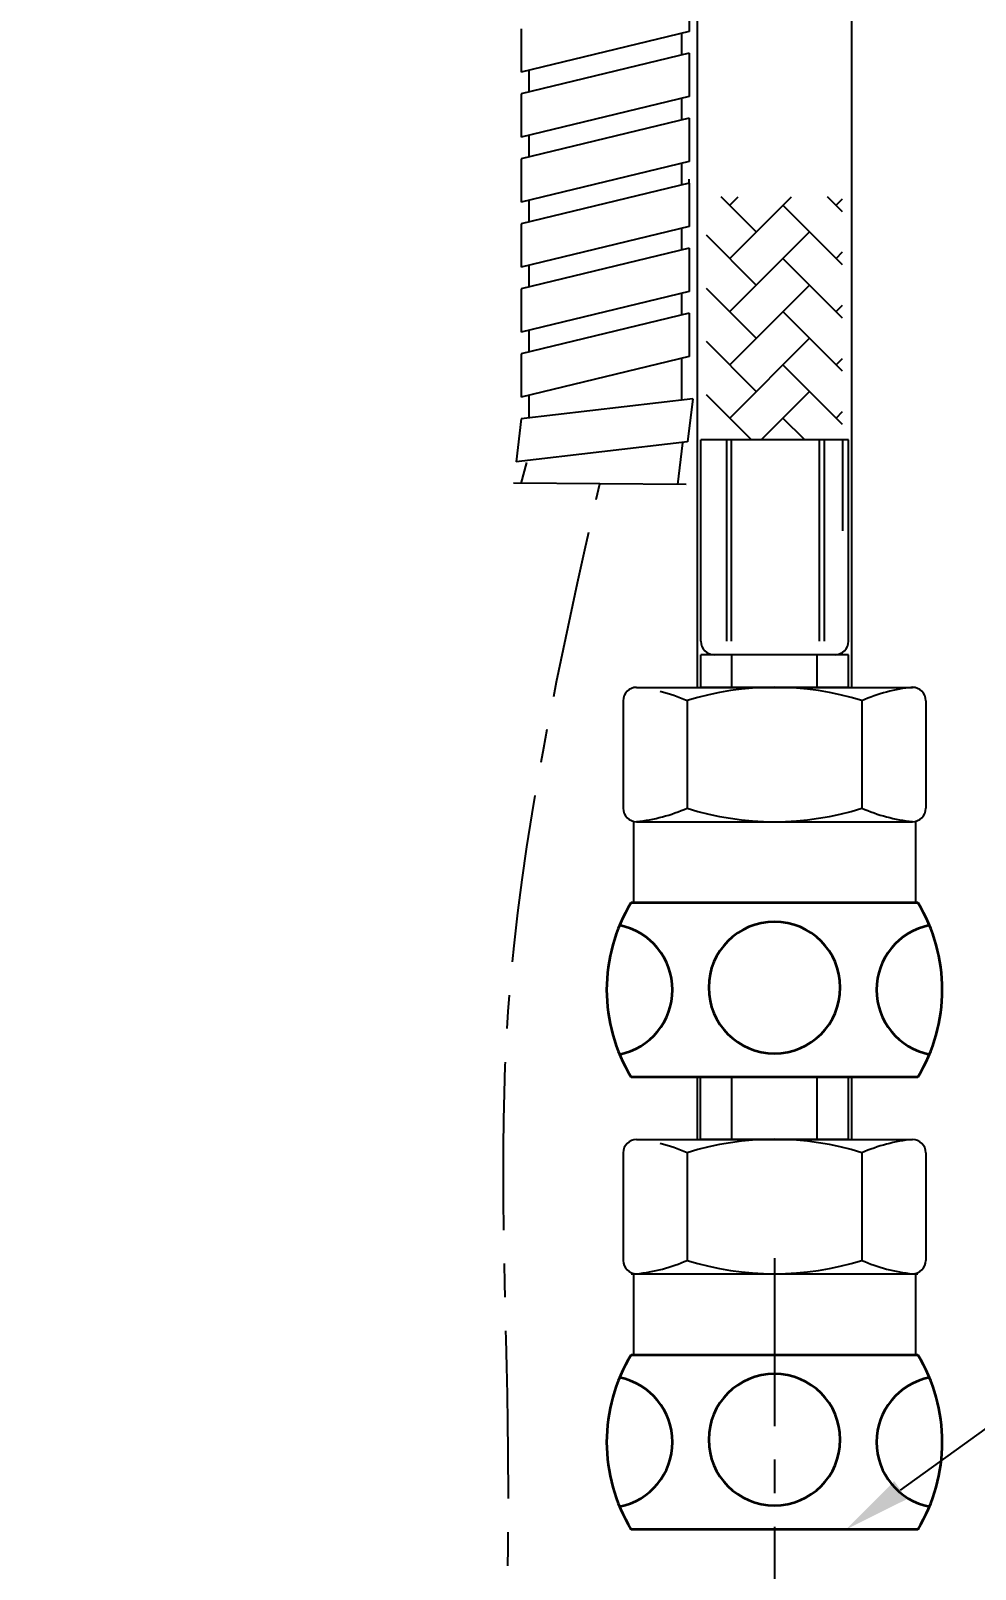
# Model space of a CAD drawing. Extents: x 1350 to 2592, y -2 to 907.
# Drawn here: x 2059.6 to 2130, y 162.6 to 277.2 of the extents above; entities that cross this region are included whole.
import ezdxf
from ezdxf import colors
from ezdxf.entities.mleader import LeaderData, LeaderLine
from ezdxf.math import Vec2, Vec3

# ---------------------------------------------------------------- set-up
doc = ezdxf.new("R2010")
doc.units = 0
doc.header["$LTSCALE"] = 10
doc.header["$MEASUREMENT"] = 0
doc.linetypes.add('CENTER', pattern=[2, 1.25, -0.25, 0.25, -0.25])
doc.layers.get('0').update_dxf_attribs({"linetype": 'CONTINUOUS'})
doc.layers.add('1', color=7, linetype='CONTINUOUS')
doc.layers.add('DWG', color=7, linetype='CONTINUOUS')
doc.styles.get("Standard").update_dxf_attribs({"font": ''})
doc.styles.get('Standard').set_extended_font_data('나눔고딕')

msp = doc.modelspace()

# ---------------------------------------------------------------- hatches: boundary and pattern name
h = msp.add_hatch()
h.set_pattern_fill('AR-HBONE', color=256, scale=0.7, style=0)
h.set_pattern_definition([(45, (591.1324, -175.3575), (3e-16, 3.959798), [8.4, -2.8]), (135, (593.1123, -173.3776), (3e-16, 3.959798), [8.4, -2.8])])
h.paths.add_polyline_path([(2120.1, 264.81), (2109.97, 264.81), (2109.97, 246.72), (2120.1, 246.72)])

# ---------------------------------------------------------------- linework, layer by layer
for p, q in [((2108.67, 280.35), (2108.67, 277.13)), ((2096.17, 277.32), (2096.17, 274.09)), ((2108.67, 277.13), (2096.17, 274.09)), ((2108.11, 276.99), (2108.11, 275.38)), ((2108.67, 275.51), (2096.17, 272.48)), ((2108.67, 275.51), (2108.67, 272.29)), ((2096.73, 274.23), (2096.73, 272.61)), ((2096.17, 272.48), (2096.17, 269.25)), ((2108.67, 272.29), (2096.17, 269.25)), ((2108.11, 272.15), (2108.11, 270.54)), ((2108.67, 270.67), (2096.17, 267.64)), ((2108.67, 270.67), (2108.67, 267.45)), ((2096.73, 269.39), (2096.73, 267.77)), ((2096.17, 267.64), (2096.17, 264.41)), ((2108.67, 267.45), (2096.17, 264.41)), ((2108.11, 267.31), (2108.11, 265.7)), ((2108.67, 265.83), (2096.17, 262.8)), ((2108.67, 265.83), (2108.67, 266.13)), ((2108.67, 265.83), (2108.67, 262.61)), ((2096.73, 264.55), (2096.73, 262.93)), ((2096.17, 262.8), (2096.17, 259.57)), ((2108.67, 262.61), (2096.17, 259.57)), ((2108.11, 262.47), (2108.11, 260.86)), ((2108.67, 260.99), (2096.17, 257.96)), ((2108.67, 260.99), (2108.67, 257.77)), ((2096.73, 259.71), (2096.73, 258.09)), ((2096.17, 257.96), (2096.17, 254.73)), ((2108.67, 257.77), (2096.17, 254.73)), ((2108.11, 257.63), (2108.11, 256.02)), ((2108.67, 256.15), (2096.17, 253.12)), ((2108.67, 256.15), (2108.67, 252.93)), ((2096.73, 254.87), (2096.73, 253.26)), ((2096.17, 253.12), (2096.17, 249.89)), ((2108.67, 252.93), (2096.17, 249.89)), ((2108.11, 252.79), (2108.11, 249.67)), ((2108.95, 249.77), (2096.16, 248.28)), ((2096.73, 250.03), (2096.73, 248.42)), ((2108.95, 249.77), (2108.55, 246.57)), ((2096.17, 248.28), (2095.78, 245.08)), ((2108.55, 246.57), (2095.78, 245.08)), ((2108.18, 246.49), (2107.8, 243.4)), ((2109.54, 231.72), (2109.54, 246.72)), ((2120.54, 246.72), (2109.54, 246.72)), ((2111.47, 231.72), (2111.47, 246.72)), ((2111.84, 231.72), (2111.84, 246.72)), ((2118.38, 231.72), (2118.38, 246.72)), ((2118.75, 231.72), (2118.75, 246.72)), ((2120.1, 246.72), (2120.1, 239.94)), ((2120.54, 231.72), (2120.54, 246.72)), ((2096.55, 245.04), (2096.15, 243.47)), ((2108.44, 243.4), (2095.58, 243.48)), ((2109.54, 228.29), (2109.54, 230.72)), ((2120.54, 230.72), (2109.54, 230.72)), ((2111.86, 228.29), (2111.86, 230.72)), ((2118.21, 228.29), (2118.21, 230.72)), ((2120.54, 228.29), (2120.54, 230.72)), ((2104.76, 228.29), (2125.3, 228.29)), ((2120.53, 228.29), (2109.53, 228.29)), ((2120.54, 228.29), (2109.54, 228.29)), ((2103.76, 227.29), (2103.76, 219.29)), ((2108.53, 227.29), (2108.53, 219.29)), ((2121.53, 227.29), (2121.53, 219.29)), ((2126.3, 227.29), (2126.3, 219.29)), ((2104.76, 218.29), (2125.3, 218.29)), ((2109.53, 194.63), (2109.53, 199.27)), ((2111.86, 194.63), (2111.86, 199.27)), ((2118.21, 194.63), (2118.21, 199.27)), ((2120.53, 194.63), (2120.53, 199.27)), ((2103.76, 193.63), (2103.76, 185.63)), ((2104.76, 194.63), (2125.3, 194.63)), ((2108.53, 193.63), (2108.53, 185.63)), ((2120.53, 194.63), (2109.53, 194.63)), ((2120.53, 194.63), (2109.53, 194.63)), ((2121.53, 193.63), (2121.53, 185.63)), ((2126.3, 193.63), (2126.3, 185.63)), ((2104.76, 184.63), (2125.3, 184.63))]:
    msp.add_line(p, q)
at = {"color": 7, "lineweight": 35, "ltscale": 0.237973}
for p, q in [((2104.36, 212.27), (2115.03, 212.27)), ((2104.36, 212.27), (2115.03, 212.27)), ((2115.03, 212.27), (2125.71, 212.27)), ((2115.03, 199.27), (2104.36, 199.27)), ((2125.71, 199.27), (2115.03, 199.27)), ((2104.36, 178.6), (2115.03, 178.6)), ((2104.36, 178.6), (2115.03, 178.6)), ((2115.03, 178.6), (2125.71, 178.6)), ((2115.03, 165.6), (2104.36, 165.6)), ((2125.71, 165.6), (2115.03, 165.6))]:
    msp.add_line(p, q, dxfattribs=at)
at = {"ltscale": 0.5}
msp.add_line((2104.36, 184.63), (2125.71, 184.63), dxfattribs=at)
for centre, radius, start, end in [((2110.54, 231.72), 1, 180, 270), ((2119.54, 231.72), 1, 270, 0), ((2104.76, 227.29), 1, 90, 180), ((2103.45, 215.75), 12.61, 66.2483, 75.936), ((2115.03, 206.67), 21.63, 72.5082, 107.4918), ((2126.61, 215.75), 12.61, 95.9497, 113.7517), ((2125.3, 227.29), 1, 0, 90), ((2104.76, 219.29), 1, 180, 270), ((2103.45, 230.84), 12.61, 275.9497, 293.7517), ((2115.03, 239.92), 21.63, 252.5081, 287.4919), ((2126.61, 230.84), 12.61, 246.2483, 264.0503), ((2125.3, 219.29), 1, 270, 0), ((2104.76, 193.63), 1, 90, 180), ((2103.45, 182.09), 12.61, 66.2483, 75.936), ((2115.03, 173.01), 21.63, 72.5082, 107.4918), ((2126.61, 182.09), 12.61, 95.9497, 113.7517), ((2125.3, 193.63), 1, 0, 90), ((2104.76, 185.63), 1, 180, 270), ((2103.45, 197.17), 12.61, 275.9497, 293.7517), ((2115.03, 206.26), 21.63, 252.5081, 287.4919), ((2126.61, 197.17), 12.61, 246.2483, 264.0503), ((2125.3, 185.63), 1, 270, 0)]:
    msp.add_arc(centre, radius, start, end)
at = {"color": 7, "lineweight": 35, "ltscale": 0.237973}
for centre, radius, start, end in [((2115.03, 205.77), 12.5, 148.6677, 211.3323), ((2115.03, 205.77), 12.5, 328.6677, 31.3323), ((2115.03, 205.94), 4.9, 90, 270), ((2115.03, 205.94), 4.9, 270, 90), ((2102.53, 205.77), 4.9, 281.3008, 78.6992), ((2127.53, 205.77), 4.9, 101.3008, 258.6992), ((2115.03, 172.1), 12.5, 148.6677, 211.3323), ((2115.03, 172.1), 12.5, 328.6677, 31.3323), ((2102.53, 172.1), 4.9, 281.3008, 78.6992), ((2115.03, 172.28), 4.9, 90, 270), ((2115.03, 172.28), 4.9, 270, 90), ((2127.53, 172.1), 4.9, 101.3008, 258.6992)]:
    msp.add_arc(centre, radius, start, end, dxfattribs=at)
at = {"color": 1, "linetype": 'CENTER'}
msp.add_spline([(2012.8, 155.67), (2020.86, 121.39), (2044.65, 104.05), (2081.45, 117.69), (2095.2, 171.44), (2095.2, 204.15), (2102.01, 243.44)], degree=3, dxfattribs=at)
at = {"layer": '1'}
for p, q in [((2104.53, 218.29), (2104.53, 212.27)), ((2125.53, 218.29), (2125.53, 212.27)), ((2104.53, 199.27), (2125.53, 199.27)), ((2104.53, 184.63), (2104.53, 178.6)), ((2125.53, 184.63), (2125.53, 178.6)), ((2104.53, 165.6), (2125.53, 165.6))]:
    msp.add_line(p, q, dxfattribs=at)
at = {"layer": '1', "color": 1, "linetype": 'CENTER'}
msp.add_line((2115.03, 185.79), (2115.03, 145.83), dxfattribs=at)
at = {"layer": 'DWG'}
for p, q in [((2120.78, 228.35), (2120.78, 427.89)), ((2109.28, 338.09), (2109.28, 228.35)), ((2109.28, 199.27), (2109.28, 194.69)), ((2120.78, 194.69), (2120.78, 199.27))]:
    msp.add_line(p, q, dxfattribs=at)

# ---------------------------------------------------------------- leaders
at = {"ltscale": 0.5}
ml = msp.add_multileader_mtext('Standard', dxfattribs=at)
ml.set_content('G1/2-14TH', color=256)
ml.set_leader_properties(color=5)
ml.build(insert=Vec2(0, 0))
ml.multileader.update_dxf_attribs({"text_left_attachment_type": 6, "text_right_attachment_type": 6, "dogleg_length": 0.36, "arrow_head_size": 5})
ctx = ml.context
ctx.base_point, ctx.char_height, ctx.arrow_head_size, ctx.landing_gap_size, ctx.plane_origin = Vec3(2165.45, 197.85), 10, 5, 0.09, Vec3(2115.03, 184.63)
ctx.left_attachment, ctx.right_attachment = 6, 6
notes = []
notes.append((ctx, [(0, (1, 1, 0), (2165.09, 197.85), (1, 0), 0.36, [(0, [(2120.37, 165.6)], 0, [])])]))
ctx.mtext.insert, ctx.mtext.flow_direction = Vec3(2165.54, 209.85), 5
for ctx, leaders in notes:
    for number, flags, end, landing, length, lines in leaders:
        leader = LeaderData()
        leader.index, (leader.has_last_leader_line, leader.has_dogleg_vector, leader.attachment_direction) = number, flags
        leader.last_leader_point, leader.dogleg_vector, leader.dogleg_length = Vec3(end), Vec3(landing), length
        for number, points, colour, breaks in lines:
            line = LeaderLine()
            line.index, line.vertices, line.color, line.breaks = number, Vec3.list(points), colors.encode_raw_color(colour), breaks
            leader.lines.append(line)
        ctx.leaders.append(leader)

doc.saveas('drawing.dxf')
